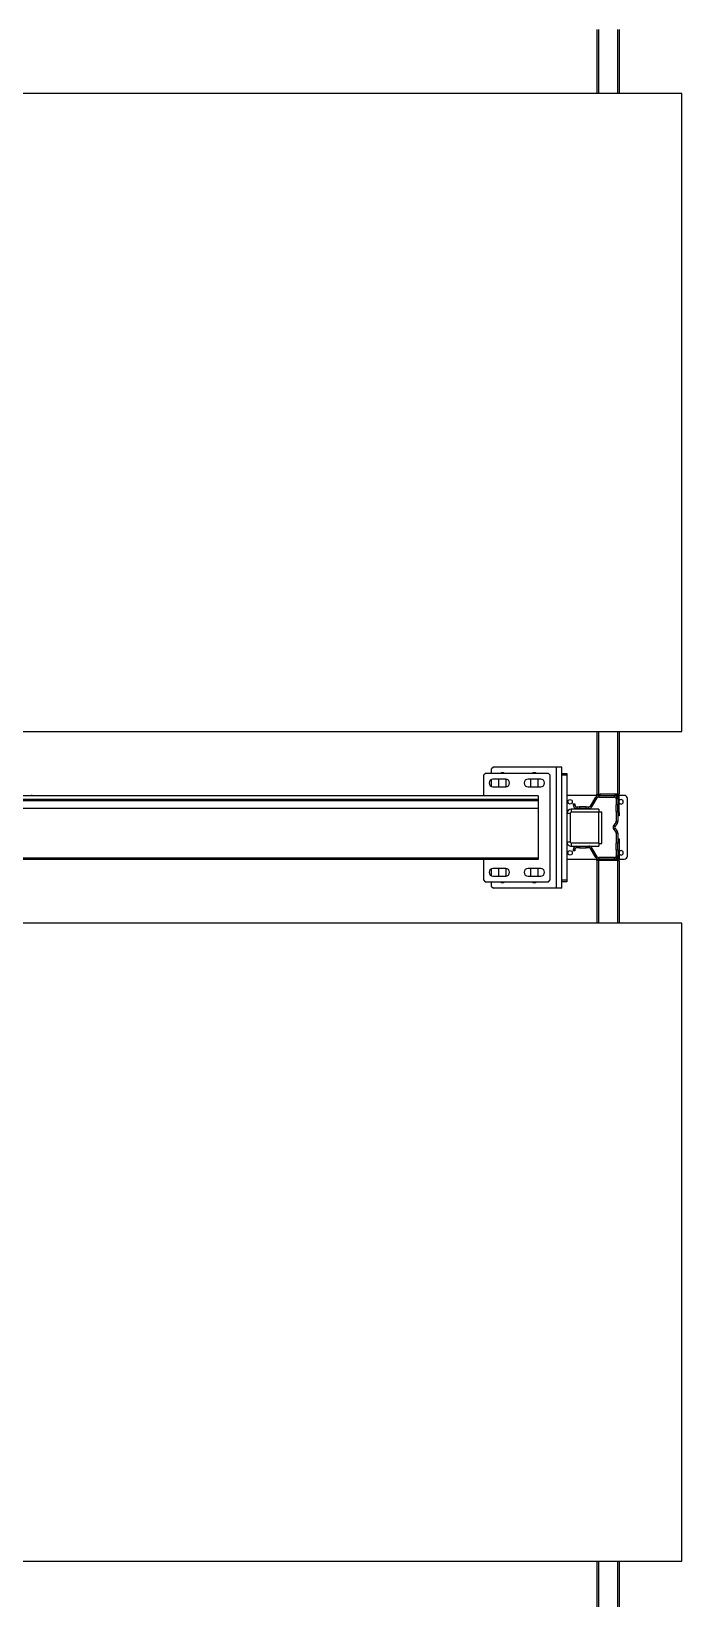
# Model space of a CAD drawing. Header units: millimetres. Extents: x 6622 to 532820, y 3370 to 359312.
# Drawn here: x 460130 to 461150, y 285681 to 288137 of the extents above; entities that cross this region are included whole.
import ezdxf

# ---------------------------------------------------------------- set-up
doc = ezdxf.new("R2010")
doc.units = ezdxf.units.MM

# ---------------------------------------------------------------- blocks, each defined once
blk = doc.blocks.new('A$C6F3A12F4')
at = {"color": 2, "linetype": 'Continuous', "lineweight": 25}
for p, q in [((26585.2, 3700), (26585.2, 2659)), ((27585.2, 3700), (26585.2, 3700)), ((27585.2, 2622.1), (27585.2, 3700)), ((27885.2, 3700), (27885.2, 2622.1)), ((28885.2, 3700), (27885.2, 3700)), ((28885.2, 2659), (28885.2, 3700)), ((27780.2, 3615), (27690.2, 3615)), ((26485.2, 3602), (26585.2, 3602)), ((26485.2, 3599.5), (26585.2, 3599.5)), ((27585.2, 3602), (27683.2, 3602)), ((27585.2, 3599.5), (27683.2, 3599.5)), ((27683.2, 3599.5), (27683.2, 3602)), ((27683.2, 3599), (27683.2, 3599.5)), ((27685.2, 3599), (27683.2, 3599)), ((27683.2, 3599), (27683.2, 3572)), ((27685.2, 3610), (27685.2, 3601.8)), ((27685.2, 3599), (27685.2, 3594.5)), ((27687.7, 3594.5), (27685.2, 3594.5)), ((27685.2, 3570.1), (27685.2, 3594.5)), ((27686.2, 3602), (27686.2, 3600)), ((27712.2, 3602), (27686.2, 3602)), ((27690.7, 3600), (27686.2, 3600)), ((27687.7, 3570.1), (27687.7, 3594.5)), ((27690.7, 3600), (27690.7, 3597.5)), ((27690.7, 3600), (27699.8, 3600)), ((27690.7, 3597.5), (27699.8, 3597.5)), ((27699.8, 3600), (27699.8, 3597.5)), ((27710.6, 3600), (27699.8, 3600)), ((27710.6, 3597.5), (27699.8, 3597.5)), ((27710.6, 3597.5), (27710.6, 3600)), ((27710.6, 3600), (27725.8, 3600)), ((27710.6, 3597.5), (27725.8, 3597.5)), ((27712.2, 3600), (27712.2, 3602)), ((27712.2, 3602), (27717.2, 3602)), ((27717.2, 3602), (27717.2, 3600)), ((27725.8, 3597.5), (27725.8, 3600)), ((27729.2, 3598.8), (27727.6, 3596.8)), ((27727.6, 3596.8), (27731.8, 3593.5)), ((27729.2, 3598.8), (27733.3, 3595.5)), ((27731.8, 3593.5), (27733.3, 3595.5)), ((27737.1, 3595.5), (27741.2, 3598.8)), ((27737.1, 3595.5), (27738.6, 3593.5)), ((27738.6, 3593.5), (27742.8, 3596.8)), ((27742.8, 3596.8), (27741.2, 3598.8)), ((27744.6, 3600), (27744.6, 3597.5)), ((27744.6, 3600), (27759.8, 3600)), ((27744.6, 3597.5), (27759.8, 3597.5)), ((27753.2, 3600), (27753.2, 3602)), ((27753.2, 3602), (27758.2, 3602)), ((27758.2, 3602), (27758.2, 3600)), ((27758.2, 3602), (27784.2, 3602)), ((27759.8, 3600), (27759.8, 3597.5)), ((27770.6, 3600), (27759.8, 3600)), ((27770.6, 3597.5), (27759.8, 3597.5)), ((27770.6, 3597.5), (27770.6, 3600)), ((27770.6, 3600), (27779.7, 3600)), ((27770.6, 3597.5), (27779.7, 3597.5)), ((27779.7, 3600), (27784.2, 3600)), ((27779.7, 3597.5), (27779.7, 3600)), ((27785.2, 3594.5), (27782.7, 3594.5)), ((27782.7, 3594.5), (27782.7, 3570.1)), ((27784.2, 3600), (27784.2, 3602)), ((27785.2, 3601.8), (27785.2, 3610)), ((27787.2, 3599), (27785.2, 3599)), ((27785.2, 3599), (27785.2, 3594.5)), ((27785.2, 3594.5), (27785.2, 3570.1)), ((27787.2, 3599.5), (27787.2, 3602)), ((27787.2, 3602), (27885.2, 3602)), ((27787.2, 3599), (27787.2, 3599.5)), ((27787.2, 3599.5), (27885.2, 3599.5)), ((27787.2, 3599), (27787.2, 3572)), ((28885.2, 3602), (28985.2, 3602)), ((28885.2, 3599.5), (28985.2, 3599.5)), ((26485.2, 3569.5), (26585.2, 3569.5)), ((26485.2, 3567), (26585.2, 3567)), ((27585.2, 3569.5), (27683.2, 3569.5)), ((27585.2, 3567), (27683.2, 3567)), ((27683.2, 3572), (27685.2, 3572)), ((27683.2, 3567), (27683.2, 3572)), ((27685.2, 3567), (27683.2, 3567)), ((27685.2, 3570.1), (27685.2, 3567)), ((27685.2, 3570.1), (27687.7, 3570.1)), ((27685.2, 3567), (27685.2, 3520)), ((27689.1, 3567.5), (27687.8, 3565.4)), ((27701.8, 3556.9), (27687.8, 3565.4)), ((27703.1, 3559), (27689.1, 3567.5)), ((27706.7, 3569.9), (27711.7, 3569.9)), ((27706.7, 3569.9), (27706.7, 3526.9)), ((27760.7, 3574.9), (27710.7, 3574.9)), ((27710.7, 3569.9), (27710.7, 3574.9)), ((27760.7, 3569.9), (27710.7, 3569.9)), ((27711.7, 3569.9), (27711.7, 3526.9)), ((27759.7, 3526.9), (27759.7, 3569.9)), ((27759.7, 3569.9), (27764.7, 3569.9)), ((27760.7, 3569.9), (27760.7, 3574.9)), ((27764.7, 3526.9), (27764.7, 3569.9)), ((27781.3, 3567.5), (27767.3, 3559)), ((27782.6, 3565.4), (27768.6, 3556.9)), ((27782.6, 3565.4), (27781.3, 3567.5)), ((27782.7, 3570.1), (27785.2, 3570.1)), ((27785.2, 3572), (27787.2, 3572)), ((27785.2, 3567), (27785.2, 3570.1)), ((27787.2, 3567), (27785.2, 3567)), ((27785.2, 3520), (27785.2, 3567)), ((27787.2, 3572), (27787.2, 3567)), ((27787.2, 3569.5), (27885.2, 3569.5)), ((27787.2, 3567), (27885.2, 3567)), ((28885.2, 3569.5), (28985.2, 3569.5)), ((28885.2, 3567), (28985.2, 3567)), ((27701.8, 3556.9), (27703.1, 3559)), ((27705.7, 3554.3), (27703.2, 3554.3)), ((27703.2, 3550.3), (27703.2, 3554.3)), ((27705.7, 3550.3), (27703.2, 3550.3)), ((27703.2, 3550.3), (27703.2, 3539.5)), ((27703.2, 3539.5), (27705.7, 3539.5)), ((27703.2, 3535.5), (27703.2, 3539.5)), ((27705.7, 3550.3), (27705.7, 3554.3)), ((27705.7, 3550.3), (27705.7, 3539.5)), ((27705.7, 3535.5), (27705.7, 3539.5)), ((27767.2, 3554.3), (27764.7, 3554.3)), ((27767.2, 3550.3), (27764.7, 3550.3)), ((27764.7, 3539.5), (27767.2, 3539.5)), ((27767.2, 3554.3), (27767.2, 3550.3)), ((27767.2, 3539.5), (27767.2, 3550.3)), ((27767.2, 3539.5), (27767.2, 3535.5)), ((27767.3, 3559), (27768.6, 3556.9)), ((27650.7, 3511.9), (27650.7, 3519.9)), ((27650.7, 3519.9), (27653.7, 3519.9)), ((27653.7, 3519.9), (27653.7, 3511.9)), ((27653.7, 3519.9), (27817.7, 3519.9)), ((27698.2, 3530), (27698.2, 3532.5)), ((27698.2, 3532.5), (27700.2, 3532.5)), ((27698.2, 3530), (27700.2, 3530)), ((27700.2, 3530), (27700.2, 3532.5)), ((27703.2, 3535.5), (27705.7, 3535.5)), ((27706.7, 3526.9), (27711.7, 3526.9)), ((27713.7, 3524.9), (27713.7, 3519.9)), ((27713.7, 3524.9), (27757.7, 3524.9)), ((27757.7, 3519.9), (27757.7, 3524.9)), ((27759.7, 3526.9), (27764.7, 3526.9)), ((27764.7, 3535.5), (27767.2, 3535.5)), ((27770.2, 3532.5), (27770.2, 3530)), ((27770.2, 3532.5), (27772.2, 3532.5)), ((27770.2, 3530), (27772.2, 3530)), ((27772.2, 3532.5), (27772.2, 3530)), ((27817.7, 3511.9), (27817.7, 3519.9)), ((27817.7, 3519.9), (27820.7, 3519.9)), ((27820.7, 3519.9), (27820.7, 3511.9)), ((27830.7, 3511.9), (27640.7, 3511.9)), ((27640.7, 3511.9), (27640.7, 3503.9)), ((27830.7, 3503.9), (27640.7, 3503.9)), ((27640.7, 3503.9), (27640.7, 3404.9)), ((27653.7, 3494), (27650.7, 3491)), ((27650.7, 3491), (27650.7, 3392)), ((27817.7, 3494), (27653.7, 3494)), ((27820.7, 3491), (27817.7, 3494)), ((27820.7, 3392), (27820.7, 3491)), ((27830.7, 3511.9), (27830.7, 3503.9)), ((27830.7, 3503.9), (27830.7, 3404.9)), ((27659.7, 3479), (27659.7, 3459)), ((27671.7, 3474.9), (27659.7, 3474.9)), ((27671.7, 3459), (27671.7, 3479)), ((27685.7, 3475), (27691.1, 3475)), ((27685.7, 3475), (27685.7, 225)), ((27691.1, 225), (27691.1, 3475)), ((27691.1, 3475), (27693.7, 3475)), ((27693.7, 3475), (27693.7, 225)), ((27693.7, 3475), (27705.7, 3475)), ((27705.7, 3475), (27705.7, 225)), ((27705.7, 3475), (27783.1, 3475)), ((27783.1, 225), (27783.1, 3475)), ((27783.1, 3475), (27785.7, 3475)), ((27785.7, 3475), (27785.7, 225)), ((27799.7, 3479), (27799.7, 3459)), ((27811.7, 3474.9), (27799.7, 3474.9)), ((27811.7, 3459), (27811.7, 3479)), ((27659.7, 3462.9), (27671.7, 3462.9)), ((27799.7, 3462.9), (27811.7, 3462.9)), ((27659.7, 3424), (27659.7, 3404)), ((27671.6, 3424.9), (27659.8, 3424.9)), ((27671.7, 3404), (27671.7, 3424)), ((27799.7, 3424), (27799.7, 3404)), ((27811.6, 3424.9), (27799.8, 3424.9)), ((27811.7, 3404), (27811.7, 3424)), ((27640.7, 3404.9), (27643.7, 3401.9)), ((27650.7, 3401.9), (27643.7, 3401.9)), ((27650.7, 3392), (27653.7, 3389)), ((27659.7, 3412.9), (27671.7, 3412.9)), ((27671.3, 3401.9), (27660.1, 3401.9)), ((27799.7, 3412.9), (27811.7, 3412.9)), ((27811.3, 3401.9), (27800.1, 3401.9)), ((27817.7, 3389), (27820.7, 3392)), ((27827.7, 3401.9), (27820.7, 3401.9)), ((27827.7, 3401.9), (27830.7, 3404.9)), ((27653.7, 3389), (27685.7, 3389)), ((27785.7, 3389), (27817.7, 3389))]:
    blk.add_line(p, q, dxfattribs=at)
for centre in [(27695.2, 3525), (27775.2, 3525)]:
    blk.add_circle(centre, 3.5, dxfattribs=at)
for centre, radius, start, end in [((27690.2, 3610), 5, 90, 180), ((27780.2, 3610), 5, 0, 90), ((27686.2, 3599), 3, 90, 180), ((27686.2, 3599), 1, 90, 180), ((27690.7, 3594.5), 5.5, 90, 180), ((27690.7, 3594.5), 3, 90, 180), ((27695.2, 3605), 3.5, 301.0027, 180), ((27695.2, 3605), 3.5, 180, 238.9973), ((27725.8, 3594.5), 5.5, 51.3402, 90), ((27725.8, 3594.5), 3, 51.3402, 90), ((27735.2, 3597.8), 5.5, 231.3402, 308.6598), ((27735.2, 3597.8), 3, 231.3402, 308.6598), ((27744.6, 3594.5), 5.5, 90, 128.6598), ((27744.6, 3594.5), 3, 90, 128.6598), ((27775.2, 3605), 3.5, 301.0027, 180), ((27775.2, 3605), 3.5, 180, 238.9973), ((27779.7, 3594.5), 5.5, 0, 90), ((27779.7, 3594.5), 3, 0, 90), ((27784.2, 3599), 3, 0, 90), ((27784.2, 3599), 1, 0, 90), ((27690.7, 3570.1), 5.5, 180, 238.5704), ((27690.7, 3570.1), 3, 180, 238.5704), ((27779.7, 3570.1), 3, 301.4296, 0), ((27779.7, 3570.1), 5.5, 301.4296, 0), ((27700.2, 3554.3), 3, 0, 58.5704), ((27700.2, 3554.3), 5.5, 0, 58.5704), ((27770.2, 3554.3), 5.5, 121.4296, 180), ((27770.2, 3554.3), 3, 121.4296, 180), ((27700.2, 3535.5), 5.5, 270, 0), ((27700.2, 3535.5), 3, 270, 0), ((27713.7, 3526.9), 7, 180, 270), ((27713.7, 3526.9), 2, 180, 270), ((27757.7, 3526.9), 7, 270, 0), ((27757.7, 3526.9), 2, 270, 0), ((27770.2, 3535.5), 5.5, 180, 270), ((27770.2, 3535.5), 3, 180, 270), ((27655.7, 3468.9), 6, 146.4427, 213.5573), ((27665.7, 3479), 6, 0, 180), ((27805.7, 3479), 6, 0, 180), ((27815.7, 3468.9), 6, 326.4427, 33.5573), ((27665.7, 3459), 6, 180, 0), ((27805.7, 3459), 6, 180, 0), ((27655.7, 3418.9), 6, 146.4427, 213.5573), ((27665.7, 3424), 6, 0, 180), ((27805.7, 3424), 6, 0, 180), ((27815.7, 3418.9), 6, 326.4427, 33.5573), ((27665.7, 3404), 6, 180, 0), ((27805.7, 3404), 6, 180, 0), ((27690.2, 2680), 5, 154.1581, 180)]:
    blk.add_arc(centre, radius, start, end, dxfattribs=at)

msp = doc.modelspace()

# ---------------------------------------------------------------- block references
at = {"color": 0, "rotation": 270}
msp.add_blockref('A$C6F3A12F4', (457450, 314625.198), dxfattribs=at)

doc.saveas('drawing.dxf')
